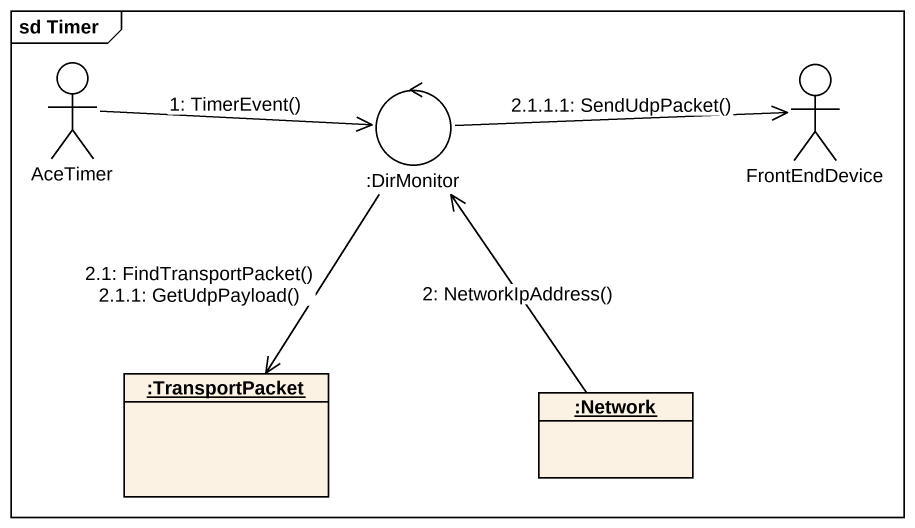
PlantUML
@startuml
mainframe sd Timer
allowmixing
hide circle
hide empty members
actor AceTimer
actor FrontEndDevice
control ":DirMonitor" as DirMonitor
object ":TransportPacket" as TransportPacket
object ":Network" as Network_
AceTimer -right-> DirMonitor : 1: TimerEvent()
Network_ -up-> DirMonitor : 2: NetworkIpAddress()
DirMonitor --> TransportPacket : 2.1: FindTransportPacket()\n2.1.1: GetUdpPayload()
DirMonitor -right-> FrontEndDevice : 2.1.1.1: SendUdpPacket()
@enduml
